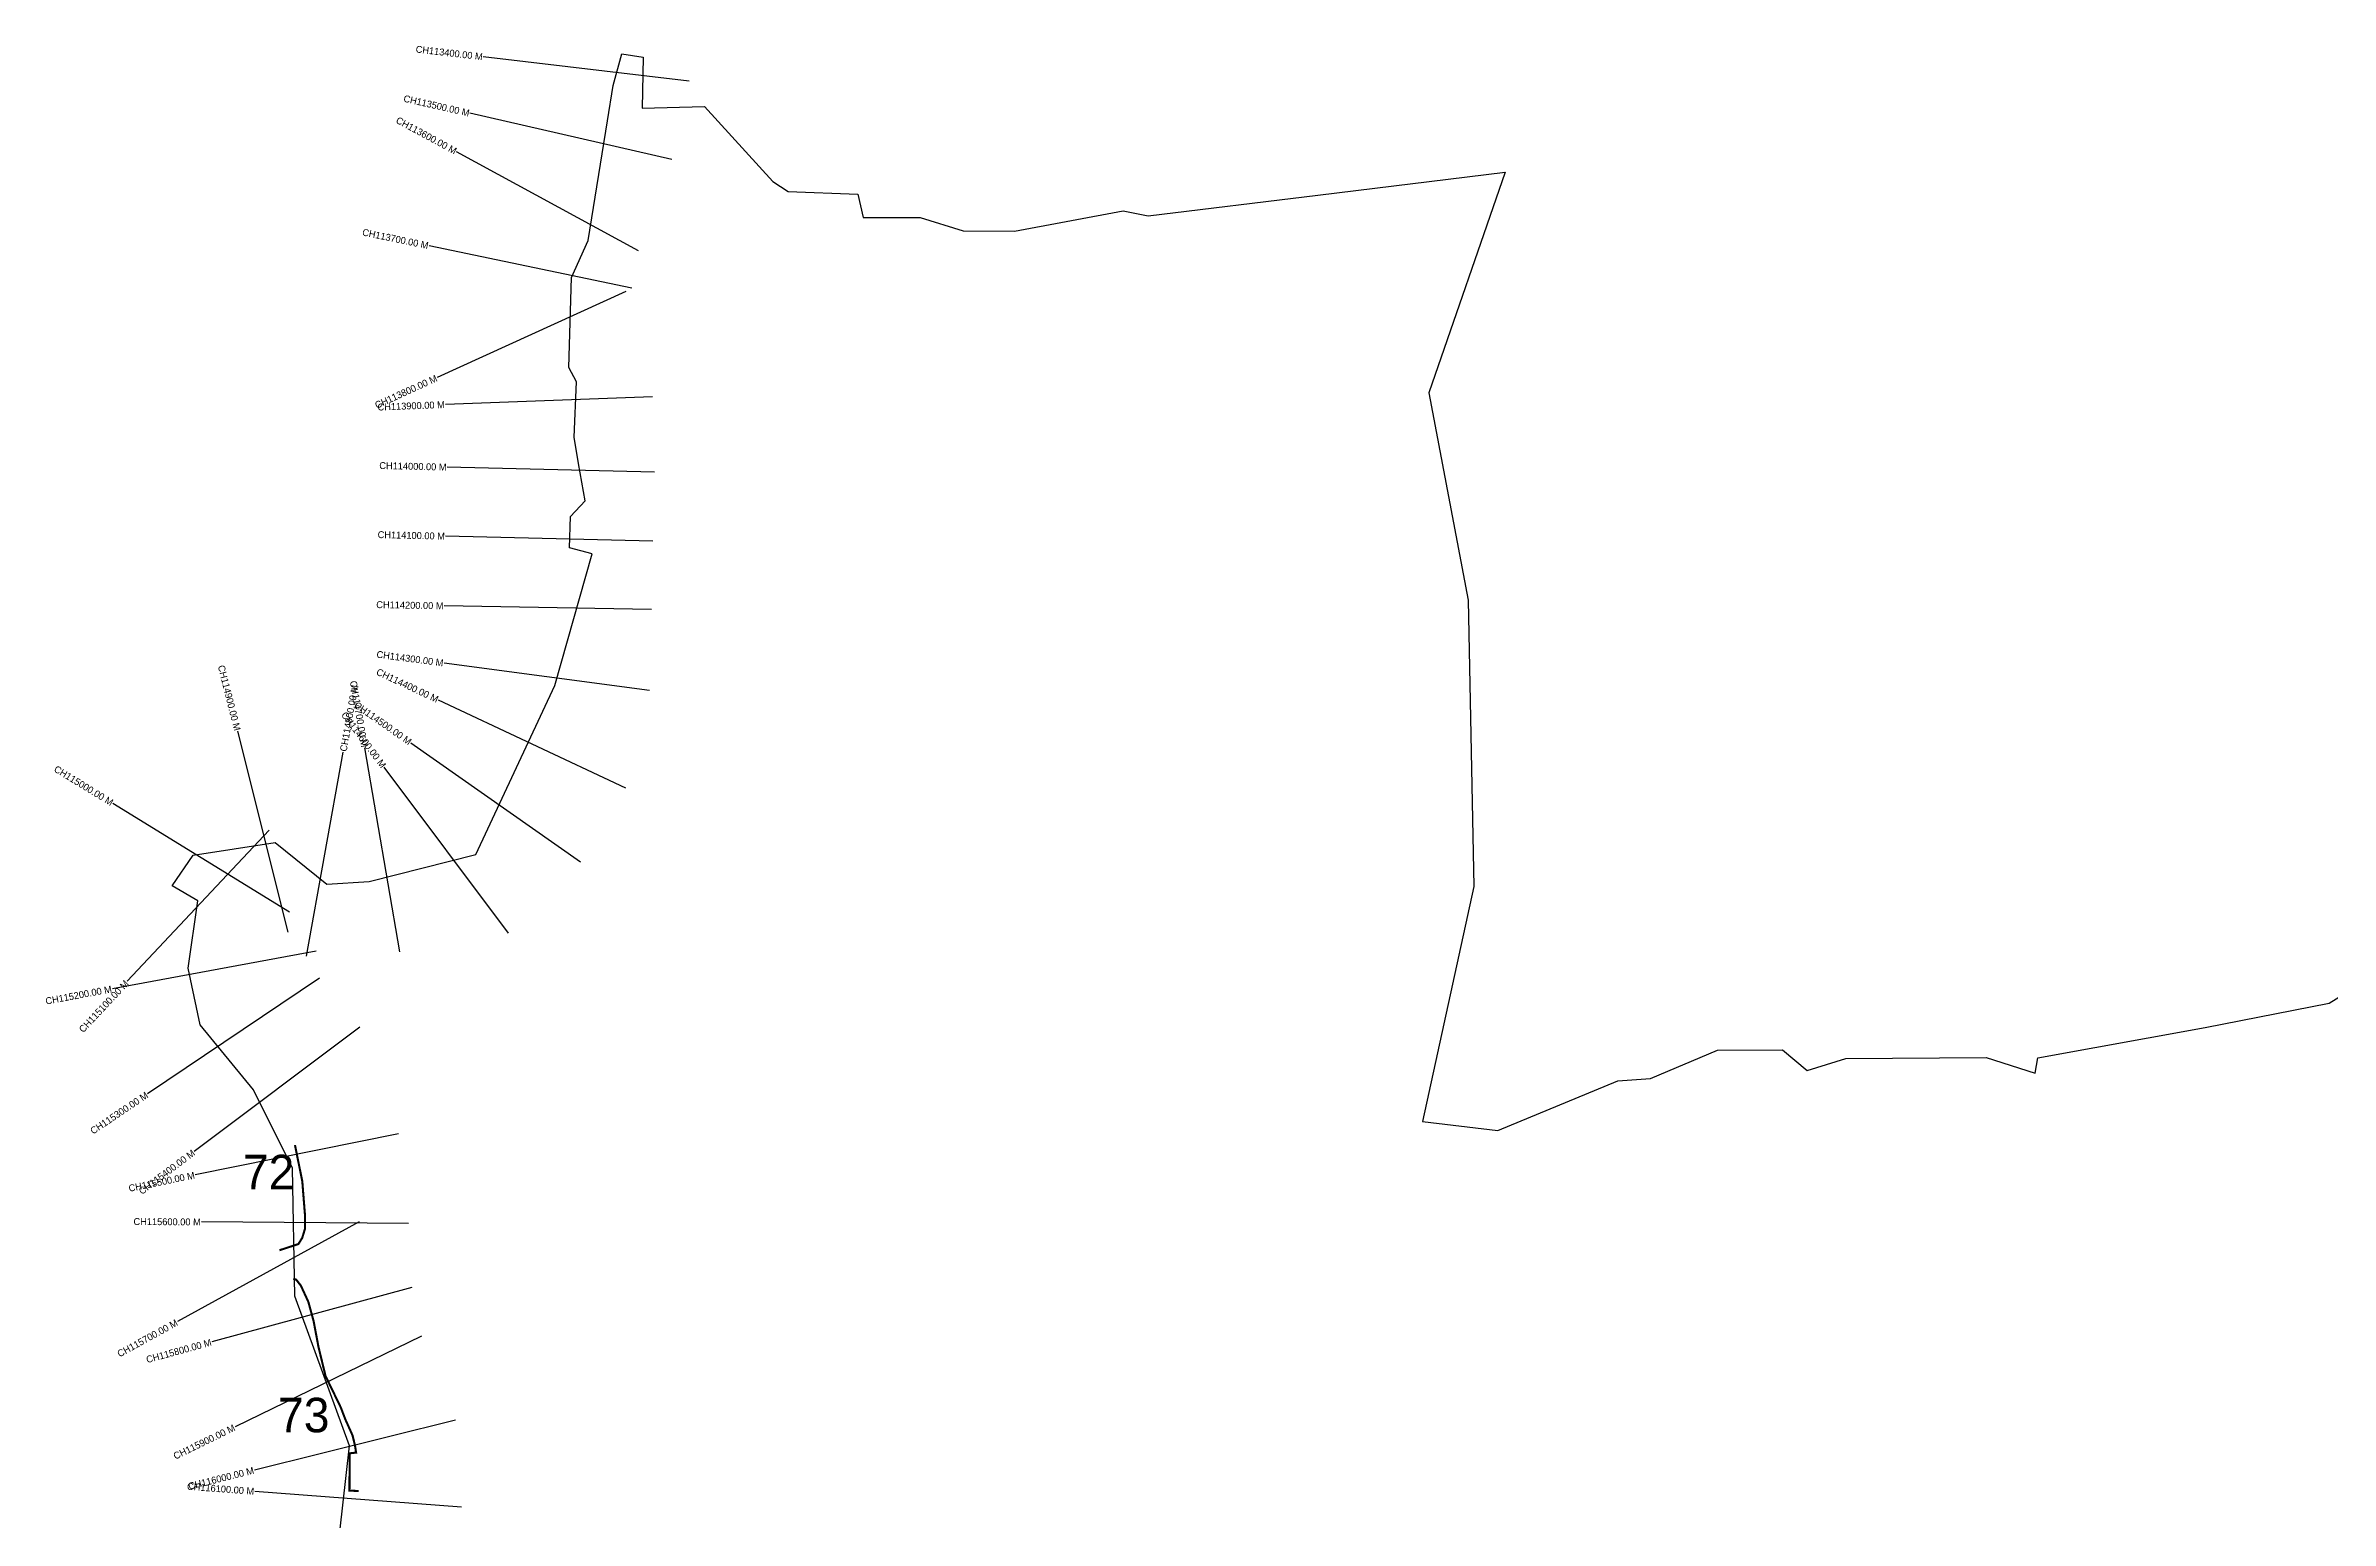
# Model space of a CAD drawing. Header units: metres. Extents: x 266375 to 272991, y 2129469 to 2134399.
# Drawn here: x 266375 to 269683, y 2132264 to 2134399 of the extents above; entities that cross this region are included whole.
import ezdxf
from ezdxf.enums import TextEntityAlignment as Align

# ---------------------------------------------------------------- set-up
doc = ezdxf.new("R2010")
doc.units = ezdxf.units.M
for name, color, linetype in [('ARTIFICIALLY PROTECTED', 4, 'Continuous'), ('CS', 134, 'Continuous'), ('CSMark', 6, 'Continuous')]:
    doc.layers.add(name, color=color, linetype=linetype)

msp = doc.modelspace()

# ---------------------------------------------------------------- linework, layer by layer
at = {"color": 6}
for points in [[(266795.9, 2132204.5), (266814.8, 2132371.8), (266736, 2132588.6), (266732.6, 2132774.1), (266676.1, 2132887.6), (266598.5, 2132981.6), (266581.4, 2133063.5), (266595.6, 2133161), (266558.2, 2133182.8), (266588.5, 2133227.4), (266707.5, 2133245.4), (266782.3, 2133185.3), (266843.5, 2133189.1), (266998, 2133228.3), (267112.2, 2133473), (267166.4, 2133663.3), (267133.6, 2133672.2), (267135, 2133717.5), (267156, 2133740.4), (267146.7, 2133794.2), (267140.1, 2133832.4), (267143.5, 2133912.5), (267132.5, 2133933.4), (267136.5, 2134063.8), (267160.5, 2134117.3), (267188.5, 2134290.2), (267196.9, 2134341.8), (267209.5, 2134387.6)], [(267209.5, 2134387.6), (267240.2, 2134382.8), (267238.7, 2134308.6), (267329.1, 2134311.4), (267427.9, 2134202.5), (267450.3, 2134187.9), (267550.9, 2134184.2), (267558.5, 2134150.4), (267641.3, 2134150.3), (267703.7, 2134131), (267778, 2134130.9), (267935, 2134160.3), (267971.3, 2134152.7), (268216.9, 2134182.7), (268488.3, 2134215.9), (268377.8, 2133896.4), (268434.8, 2133596.2), (268442.7, 2133181.8), (268368.6, 2132841.4), (268477.8, 2132828.6), (268651.2, 2132900.5), (268698.6, 2132904.1), (268795.8, 2132945.1), (268889.8, 2132945.2), (268925.6, 2132915.4), (268981.7, 2132932.9), (269184.8, 2132934.2), (269255.6, 2132911.6), (269259.3, 2132933.8), (269501.7, 2132977.5), (269681.3, 2133012.7), (269778, 2133073)]]:
    msp.add_lwpolyline(points, dxfattribs=at)
at = {"layer": 'ARTIFICIALLY PROTECTED', "const_width": 3, "flags": 128}
for points in [[(266736, 2132807.5), (266746.6, 2132755.1), (266750.7, 2132703.5), (266750.6, 2132686.5), (266746.5, 2132673.1), (266741, 2132664.2), (266713.6, 2132655.2)], [(266733.6, 2132613.8), (266737.7, 2132612.7), (266744.5, 2132604.1), (266755.4, 2132580.4), (266763, 2132552.5), (266770.1, 2132515), (266780.3, 2132473), (266802.4, 2132427.5), (266808.9, 2132410.4), (266819.3, 2132387.3), (266822.9, 2132372.6), (266824.5, 2132362.2), (266815.2, 2132361.2), (266814.9, 2132307.2), (266828.4, 2132306.6)]]:
    msp.add_lwpolyline(points, dxfattribs=at)
at = {"layer": 'CS'}
for p, q in [((267306.6, 2134348), (267008.7, 2134383)), ((267281.9, 2134234.6), (266989.4, 2134301.3)), ((267233.6, 2134102.4), (266970, 2134245.5)), ((267223.7, 2134048.1), (266930.1, 2134109.4)), ((267215, 2134043.3), (266942, 2133918.8)), ((267253.6, 2133891), (266953.9, 2133879.6)), ((267256.4, 2133781.7), (266956.5, 2133789)), ((267254, 2133681.8), (266954.1, 2133689)), ((267252.1, 2133582.7), (266952.1, 2133588.1)), ((267249.2, 2133465.7), (266951.8, 2133505.3)), ((267215.3, 2133324.3), (266943.8, 2133451.8)), ((266726.2, 2133115.8), (266653.1, 2133406.7)), ((266752.6, 2133081.2), (266805.6, 2133376.5)), ((266888, 2133087.1), (266837.1, 2133382.7)), ((267149.6, 2133217.3), (266904, 2133389.6)), ((267045.2, 2133114.3), (266865.3, 2133354.4)), ((266728.1, 2133144.9), (266472.4, 2133301.9)), ((266698.6, 2133263.2), (266493.2, 2133044.6)), ((266766.6, 2133088.3), (266471.6, 2133033.7)), ((266771.5, 2133049.2), (266522.6, 2132881.7)), ((266830.1, 2132978.3), (266590.2, 2132798.3)), ((266885.7, 2132823.9), (266591.7, 2132764.2)), ((266828.8, 2132696.4), (266566, 2132551.8)), ((266900.6, 2132693.9), (266600.6, 2132696.1)), ((266905.2, 2132601.4), (266615.7, 2132522.4)), ((266919.1, 2132530.6), (266649.3, 2132399.5)), ((266968.4, 2132409.2), (266677.2, 2132337)), ((266977.1, 2132283.2), (266677.9, 2132306))]:
    msp.add_line(p, q, dxfattribs=at)

# ---------------------------------------------------------------- texts
at = {"char_height": 50, "attachment_point": 1}
for s, insert in [('72', (266660.7, 2132793.4)), ('73', (266711.6, 2132441.6))]:
    msp.add_mtext_dynamic_manual_height_columns(s, width=84.374, gutter_width=1, heights=[0], dxfattribs=dict(at, insert=insert))
at = {"layer": 'CSMark'}
for s, rotation, p in [('CH113400.00 M', 353.3047, (267007.7, 2134383.1)), ('CH113500.00 M', 347.1529, (266988.5, 2134301.5)), ('CH113600.00 M', 331.4929, (266969.1, 2134246)), ('CH113700.00 M', 348.1959, (266929.1, 2134109.6)), ('CH113800.00 M', 24.5199, (266941.1, 2133918.4)), ('CH113900.00 M', 2.179, (266952.9, 2133879.6)), ('CH114000.00 M', 358.6162, (266955.5, 2133789)), ('CH114100.00 M', 358.6162, (266953.1, 2133689)), ('CH114200.00 M', 358.9591, (266951.1, 2133588.2)), ('CH114300.00 M', 352.4186, (266950.8, 2133505.4)), ('CH114900.00 M', 284.1052, (266652.8, 2133407.7)), ('CH114400.00 M', 334.8493, (266942.9, 2133452.2)), ('CH114700.00 M', 279.7686, (266836.9, 2133383.7)), ('CH114600.00 M', 306.847, (266864.7, 2133355.2)), ('CH114500.00 M', 324.9443, (266903.2, 2133390.2)), ('CH115000.00 M', 328.4577, (266471.6, 2133302.4)), ('CH115200.00 M', 10.4963, (266470.6, 2133033.5)), ('CH115100.00 M', 46.7829, (266492.5, 2133043.8)), ('CH115300.00 M', 33.9395, (266521.8, 2132881.1)), ('CH115400.00 M', 36.8887, (266589.4, 2132797.7)), ('CH115500.00 M', 11.4618, (266590.7, 2132764)), ('CH115600.00 M', 359.5917, (266599.6, 2132696.1)), ('CH115700.00 M', 28.8228, (266565.1, 2132551.3)), ('CH115800.00 M', 15.2677, (266614.8, 2132522.2)), ('CH115900.00 M', 25.9258, (266648.4, 2132399)), ('CH116000.00 M', 13.94, (266676.3, 2132336.7)), ('CH116100.00 M', 355.646, (266676.9, 2132306.1))]:
    msp.add_text(s, height=10, rotation=rotation, dxfattribs=at).set_placement(p, align=Align.MIDDLE_RIGHT)
msp.add_text('CH114800.00 M', height=10, rotation=79.8197, dxfattribs=at).set_placement((266805.8, 2133377.5), align=Align.MIDDLE_LEFT)

doc.saveas('drawing.dxf')
